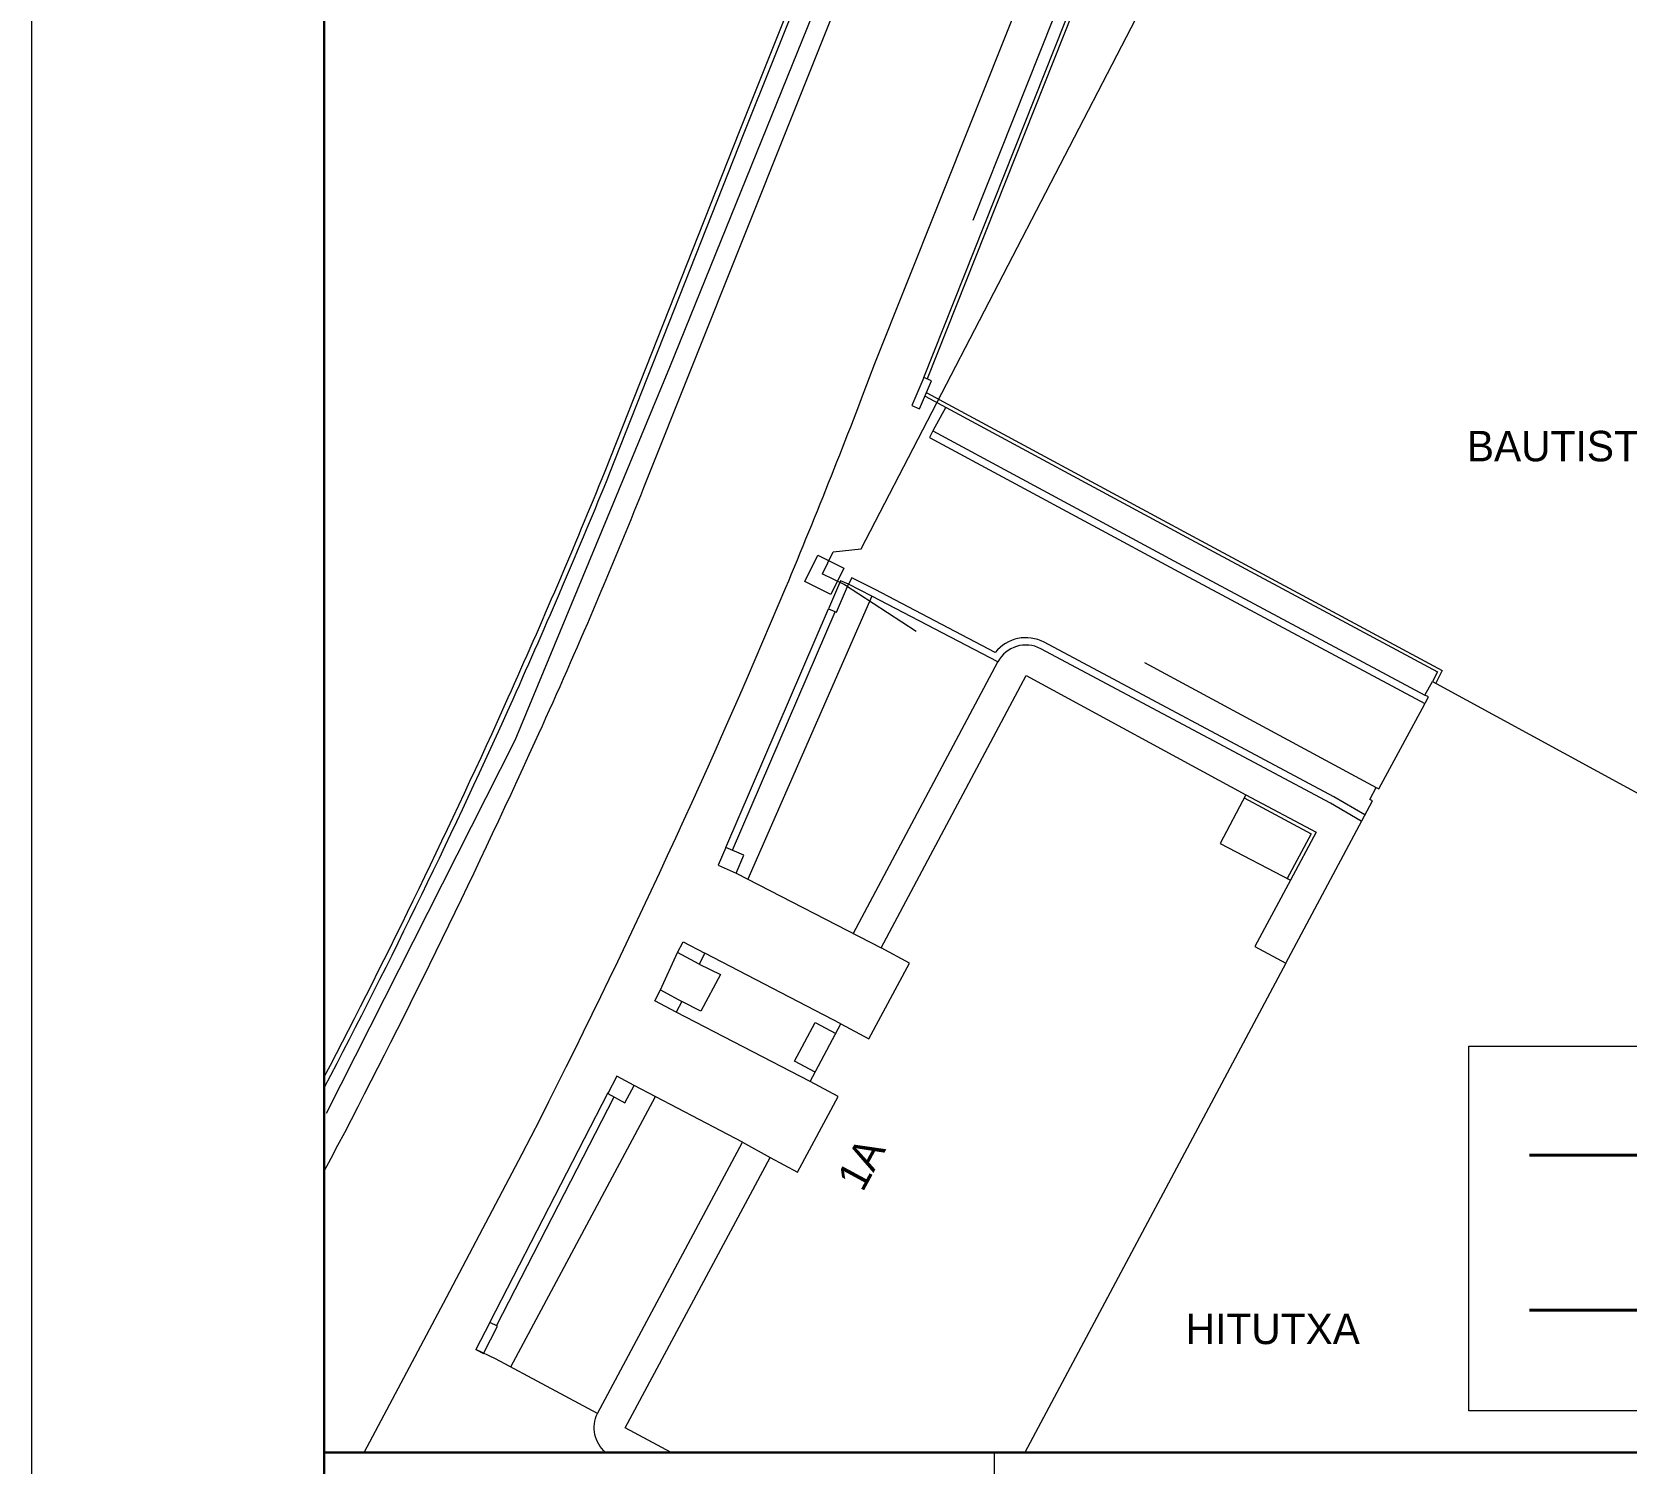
# Model space of a CAD drawing. Header units: millimetres. Extents: x 564076 to 564202, y 4765565 to 4765744.
# Drawn here: x 564075.6 to 564141, y 4765598 to 4765656.7 of the extents above; entities that cross this region are included whole.
import ezdxf

# ---------------------------------------------------------------- set-up
doc = ezdxf.new("R2010")
doc.units = ezdxf.units.MM
for name, color, linetype, lineweight in [('3 Canalizacion Arquetas Armario otros proyectos - Kanalizazioak Kutxatila Armairua beste proiektuak', 7, 'Continuous', 0), ('58 Formato plano y líneas de solape - Planoaren formatua eta gainjartze marrak', 7, 'Continuous', 0), ('58 Formato plano y líneas de solape - Planoaren formatua eta gainjartze-marrak', 7, 'Continuous', 0), ('7 Cartografía - Kartografia', 7, 'Continuous', 0), ('INFRAESTRUCTURA TESA', 1, 'Continuous', 0)]:
    doc.layers.add(name, color=color, linetype=linetype, lineweight=lineweight)
doc.styles.add('Styledgn105', font='dgn105.shx')

msp = doc.modelspace()

# ---------------------------------------------------------------- linework, layer by layer
at = {"layer": '3 Canalizacion Arquetas Armario otros proyectos - Kanalizazioak Kutxatila Armairua beste proiektuak', "color": 6, "linetype": 'Continuous', "lineweight": 13, "flags": 128}
msp.add_lwpolyline([(564107.8151373612, 4765635.236760232), (564108.8908137073, 4765634.70485761), (564108.358911086, 4765633.629181264), (564107.28323474, 4765634.161083885), (564107.8151373612, 4765635.236760232)], dxfattribs=at)
at = {"layer": '58 Formato plano y líneas de solape - Planoaren formatua eta gainjartze marrak', "color": 4, "linetype": 'Continuous', "lineweight": 40}
msp.add_line((564137.036112925, 4765610.615202939), (564148.4026985808, 4765610.615202939), dxfattribs=at)
at = {"layer": '58 Formato plano y líneas de solape - Planoaren formatua eta gainjartze marrak', "color": 6, "linetype": 'Continuous', "lineweight": 40}
msp.add_line((564137.036112925, 4765604.262992857), (564148.4026985808, 4765604.262992857), dxfattribs=at)
at = {"layer": '58 Formato plano y líneas de solape - Planoaren formatua eta gainjartze marrak', "color": 7, "linetype": 'Continuous', "lineweight": 13, "flags": 128}
msp.add_lwpolyline([(564134.537874761, 4765615.087955483), (564192.0394257257, 4765615.087955483), (564192.0394257257, 4765600.125442034), (564134.537874761, 4765600.125442034), (564134.537874761, 4765615.087955483)], dxfattribs=at)
at = {"layer": '58 Formato plano y líneas de solape - Planoaren formatua eta gainjartze-marrak', "color": 7, "linetype": 'Continuous', "lineweight": 30}
msp.add_line((564087.5614651288, 4765598.420237808), (564195.5614651287, 4765598.420237808), dxfattribs=at)
at = {"layer": '58 Formato plano y líneas de solape - Planoaren formatua eta gainjartze-marrak', "color": 7, "linetype": 'Continuous', "lineweight": 13}
msp.add_line((564115.0582256994, 4765598.420237808), (564115.0582256994, 4765571.550513001), dxfattribs=at)
at = {"layer": '58 Formato plano y líneas de solape - Planoaren formatua eta gainjartze-marrak', "color": 7, "linetype": 'Continuous', "lineweight": 0, "flags": 128}
msp.add_lwpolyline([(564075.5614651287, 4765743.675328257), (564201.5614651287, 4765743.675328257), (564201.5614651287, 4765565.475328258), (564075.5614651287, 4765565.475328258), (564075.5614651287, 4765743.675328257)], dxfattribs=at)
at = {"layer": '58 Formato plano y líneas de solape - Planoaren formatua eta gainjartze-marrak', "color": 7, "linetype": 'Continuous', "lineweight": 30, "flags": 128}
msp.add_lwpolyline([(564087.5614651287, 4765737.675328257), (564195.5614651287, 4765737.675328257), (564195.5614651287, 4765571.475328258), (564087.5614651287, 4765571.475328258), (564087.5614651287, 4765737.675328257)], dxfattribs=at)
at = {"layer": '7 Cartografía - Kartografia', "color": 253, "linetype": 'Continuous', "lineweight": 0, "true_color": 0x9a9a9a}
for p, q in [((564112.1690411085, 4765642.528166143), (564121.3983028657, 4765665.768315073)), ((564110.0361888485, 4765633.562685935), (564104.9540119632, 4765621.946493118)), ((564104.048319956, 4765623.249006928), (564108.2609131138, 4765633.033913999)), ((564104.3238691366, 4765623.130378124), (564108.5364619893, 4765632.915284891)), ((564109.2840980255, 4765619.728058107), (564115.2062550737, 4765630.857644887)), ((564121.22632313, 4765630.834196906), (564130.7379229103, 4765625.711315958)), ((564110.4227829829, 4765619.125080111), (564116.3740369885, 4765630.301951964)), ((564116.3740369885, 4765630.301951964), (564125.3917191076, 4765625.411355937)), ((564132.6383010346, 4765628.96640492), (564132.8823929563, 4765629.420162968)), ((564132.7332401501, 4765629.500397962), (564133.0476558733, 4765630.051764885)), ((564132.8823929563, 4765629.420162968), (564132.7332401501, 4765629.500397962)), ((564133.0476558733, 4765630.051764885), (564155.3451588488, 4765617.903317057)), ((564130.8538648641, 4765625.649212928), (564132.6383010346, 4765628.96640492)), ((564130.4735050509, 4765625.217672964), (564130.7379229103, 4765625.711315958)), ((564130.7379229103, 4765625.711315958), (564130.8538648641, 4765625.649212928)), ((564125.3917191076, 4765625.411355937), (564124.3413440352, 4765623.40993408)), ((564127.0249180578, 4765618.500917082), (564130.5894470046, 4765625.155569933)), ((564130.5894470046, 4765625.155569933), (564130.4735050509, 4765625.217672964)), ((564124.3413440352, 4765623.40993408), (564127.21882107, 4765621.899793085)), ((564104.4667729728, 4765622.197866146), (564110.4227829829, 4765619.125080111)), ((564127.21882107, 4765621.899793085), (564125.7608978546, 4765619.177982116)), ((564111.582487869, 4765618.503852046), (564110.4227829829, 4765619.125080111)), ((564125.7608978546, 4765619.177982116), (564127.0249180578, 4765618.500917082)), ((564101.3627829829, 4765617.399193091), (564102.0606961272, 4765618.932085941)), ((564108.7635410626, 4765616.006032899), (564103.1783761102, 4765618.903964965)), ((564109.9142631306, 4765615.389616992), (564111.582487869, 4765618.503852046)), ((564127.0249180578, 4765618.500917082), (564116.3122996198, 4765598.420237808)), ((564107.5051460312, 4765613.63996704), (564102.0108938871, 4765616.488175909)), ((564107.5051460312, 4765613.63996704), (564108.7635410626, 4765616.006032899)), ((564108.7635410626, 4765616.006032899), (564109.9142631306, 4765615.389616992)), ((564094.3620130009, 4765603.761556139), (564099.2207739494, 4765613.197080905)), ((564104.734282052, 4765611.153603015), (564100.2800039675, 4765613.480503861)), ((564108.6488338878, 4765613.027319864), (564107.5051460312, 4765613.63996704)), ((564094.6287279886, 4765603.624213081), (564099.4623639637, 4765613.010944853)), ((564095.2158198798, 4765601.931705984), (564101.1552238533, 4765613.023870967)), ((564106.986920072, 4765609.924867092), (564108.6488338878, 4765613.027319864)), ((564099.9180449842, 4765599.439457076), (564105.8586089663, 4765610.529277016)), ((564105.8586089663, 4765610.529277016), (564106.986920072, 4765609.924867092)), ((564101.8027989788, 4765598.420237808), (564099.9180449842, 4765599.439457076))]:
    msp.add_line(p, q, dxfattribs=at)
at = {"layer": '7 Cartografía - Kartografia', "color": 253, "linetype": 'Continuous', "lineweight": 0, "true_color": 0x9a9a9a, "flags": 128}
for points in [[(564087.5614651287, 4765613.830959162, 0.01477245844117728), (564095.117111, 4765629.404375, 0.008777000000134295), (564099.089659, 4765638.680852), (564099.0896591082, 4765638.680852077), (564104.5995690787, 4765652.626382031), (564113.0930478835, 4765673.828734092), (564121.3784191412, 4765694.604282052), (564128.1012390516, 4765711.451040986), (564135.6594479202, 4765730.318127994), (564138.5444318852, 4765737.675328257)], [(564140.4028987249, 4765737.675328257), (564136.9811239967, 4765729.067564928), (564129.8757658621, 4765711.241410871), (564121.5775969726, 4765690.35755211), (564114.737684866, 4765673.231825923), (564106.7290191351, 4765653.166653951), (564100.6716699728, 4765637.997448958), (564100.67167, 4765637.997448999, -0.01148499999994335), (564096.2110969999, 4765627.583047, -0.01398299999984572), (564087.835138, 4765610.488669001), (564087.8351380964, 4765610.488669088), (564087.5614651287, 4765609.974397143)], [(564089.2042872487, 4765598.420237808), (564092.5747788934, 4765604.782804957), (564095.6916870632, 4765610.677932066), (564095.6916870001, 4765610.677932001, 0.01911799999982933), (564106.50463, 4765633.907005, 0.009400999999888996), (564110.1648339999, 4765643.107566), (564110.164834132, 4765643.107566149), (564112.7539298685, 4765649.613758964), (564118.8053828548, 4765664.772129887), (564118.8053829999, 4765664.77213, -0.4185649999999285), (564120.809879, 4765665.615254999), (564120.8098791466, 4765665.615254982), (564114.1826059755, 4765648.974347972)], [(564130.2743360698, 4765624.582639851), (564128.999543138, 4765625.323039949), (564117.117488937, 4765631.665251015), (564117.1174890002, 4765631.665251, 0.3602230000000139), (564115.1057940001, 4765631.248789), (564115.105793939, 4765631.248789025), (564110.1706189155, 4765633.830881069), (564109.2111050753, 4765634.311828975), (564109.0766750084, 4765634.043634145)], [(564130.1236310923, 4765624.323241066), (564128.8582769249, 4765625.058381909), (564116.9770400098, 4765631.400158086), (564116.9770399999, 4765631.400158, 0.4136890000001103), (564115.206255, 4765630.857644999), (564115.2062550737, 4765630.857644887), (564110.0361888485, 4765633.562685935), (564109.0766750084, 4765634.043634145)], [(564099.1088990355, 4765598.420237808, -0.3384038153697344), (564098.7738310001, 4765600.022132), (564098.7738309884, 4765600.022132023), (564094.5857609791, 4765602.269855953), (564093.786435133, 4765602.651957152)]]:
    msp.add_lwpolyline(points, format="xyb", dxfattribs=at)
at = {"layer": '7 Cartografía - Kartografia', "color": 6, "linetype": 'Continuous', "lineweight": 0, "flags": 128}
msp.add_lwpolyline([(564138.7592576813, 4765737.675328257), (564135.8453770562, 4765730.244433119), (564128.2868959624, 4765711.376665853), (564121.5641749321, 4765694.530155034), (564113.2788189336, 4765673.754647054), (564104.7852269051, 4765652.552009034), (564099.2753260903, 4765638.606495865), (564099.2753260001, 4765638.606496, -0.008778000000026672), (564095.299552, 4765629.322429, -0.01509868811962201), (564087.5614651287, 4765613.39942841, -0.01509868811962201)], format="xyb", dxfattribs=at)
at = {"layer": '7 Cartografía - Kartografia', "color": 253, "linetype": 'Continuous', "lineweight": 0, "true_color": 0x9a9a9a, "flags": 128}
for points in [[(564126.6138099307, 4765664.533425092), (564121.4898348949, 4765665.592391125), (564112.3084499649, 4765642.472803125)], [(564111.9962269968, 4765641.241644948), (564112.4905151525, 4765642.389765007), (564112.1690411085, 4765642.528166143), (564111.6747529526, 4765641.380046083), (564111.9962269968, 4765641.241644948)], [(564112.2916620381, 4765641.894677877), (564123.1968239387, 4765636.01957213), (564133.4537730033, 4765630.510874051), (564133.1809131139, 4765629.982898038)], [(564112.2205178991, 4765641.762622151), (564123.1257649465, 4765635.887470932), (564133.2527329325, 4765630.44858211), (564133.0476558733, 4765630.051764885)], [(564113.0694399854, 4765641.305269936), (564112.5477169104, 4765640.336866055), (564112.4054289376, 4765640.072756127), (564122.4653840754, 4765634.653009125), (564132.7404559465, 4765629.156307871)], [(564112.5477169104, 4765640.336866055), (564122.6068941313, 4765634.917536851), (564132.7332401501, 4765629.500397962)], [(564108.5823868527, 4765632.895514084), (564109.0766750084, 4765634.043634145), (564108.7552009644, 4765634.182034058), (564108.2609131138, 4765633.033913999), (564108.5823868527, 4765632.895514084)], [(564125.3208819849, 4765625.279136022), (564128.0691799676, 4765623.806728111), (564127.0865678884, 4765621.970567034)], [(564125.3917191076, 4765625.411355937), (564128.2721750542, 4765623.868143864), (564127.21882107, 4765621.899793085)], [(564104.7831168554, 4765622.932662129), (564104.048319956, 4765623.249006928), (564103.7319760735, 4765622.514210029), (564104.4667729728, 4765622.197866146), (564104.7831168554, 4765622.932662129)], [(564102.9435920286, 4765618.462516862), (564102.0606961272, 4765618.932085941), (564102.2954811243, 4765619.373534043), (564103.1783761102, 4765618.903964965), (564102.9435920286, 4765618.462516862)], [(564102.9435920286, 4765618.462516862), (564103.8196230965, 4765618.040199896), (564103.0150538652, 4765616.527430952), (564102.2456788842, 4765616.929623096)], [(564102.0108938871, 4765616.488175909), (564101.1279989013, 4765616.957744988), (564101.3627829829, 4765617.399193091), (564102.2456788842, 4765616.929623096), (564102.0108938871, 4765616.488175909)], [(564107.7125980407, 4765614.030024109), (564106.8666499832, 4765614.479942015), (564107.710141911, 4765616.065894956), (564108.556089053, 4765615.615976134)], [(564100.2800039675, 4765613.480503861), (564099.5748091068, 4765613.858261055), (564099.197051912, 4765613.153065889), (564099.9022470778, 4765612.775309), (564100.2800039675, 4765613.480503861)], [(564098.7738309884, 4765600.022132023), (564104.734282052, 4765611.153603015), (564105.8586089663, 4765610.529277016)], [(564094.0971221046, 4765602.490795008), (564094.6726999725, 4765603.600393994), (564094.3620130009, 4765603.761556139), (564093.786435133, 4765602.651957152), (564094.0971221046, 4765602.490795008)]]:
    msp.add_lwpolyline(points, dxfattribs=at)
at = {"layer": 'INFRAESTRUCTURA TESA', "color": 6, "linetype": 'Continuous', "lineweight": 13, "flags": 128}
for points in [[(564108.0155746274, 4765634.471090565), (564108.445555416, 4765635.372158853), (564109.5971399405, 4765635.493008151), (564125.9307623467, 4765667.025617745), (564126.3247656246, 4765667.763657175), (564126.6967822968, 4765668.512664555), (564126.845697138, 4765668.797636367)], [(564110.9572304462, 4765665.694215273), (564101.7343007296, 4765642.945148615), (564095.3800675776, 4765627.638552529), (564087.6420208354, 4765612.331956442)], [(564108.0155746274, 4765634.471090565), (564108.9165435443, 4765634.041116921), (564111.853626097, 4765632.120180637)]]:
    msp.add_lwpolyline(points, dxfattribs=at)
at = {"layer": 'INFRAESTRUCTURA TESA', "color": 6, "linetype": 'Continuous', "lineweight": 13}
msp.add_point((564108.0155746305, 4765634.471090565), dxfattribs=at)

# ---------------------------------------------------------------- texts
at = {"layer": '7 Cartografía - Kartografia', "color": 253, "linetype": 'Continuous', "lineweight": 0, "true_color": 0x9a9a9a, "style": 'Styledgn105'}
for s, p in [('BAUTISTA-ENEA', (564134.46, 4765639.09)), ('HITUTXA', (564122.92, 4765602.87))]:
    msp.add_text(s, height=1.24998, dxfattribs=at).set_placement(p)
msp.add_text('1A', height=1.24998, rotation=61.5275138888889, dxfattribs=at).set_placement((564109.66, 4765609.07))

doc.saveas('drawing.dxf')
